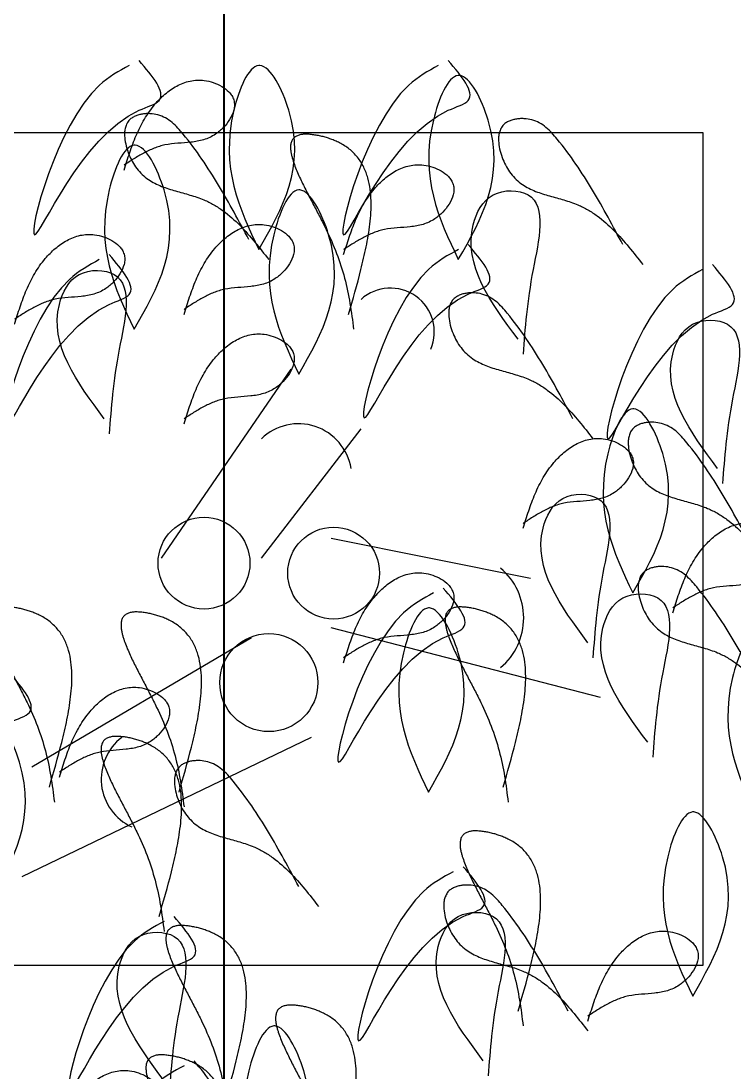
# Model space of a CAD drawing. Header units: millimetres. Extents: x 139864 to 546726, y 40253 to 3921401762.
# Drawn here: x 268315 to 269514, y 93462 to 95228 of the extents above; entities that cross this region are included whole.
import ezdxf

# ---------------------------------------------------------------- set-up
doc = ezdxf.new("R2010")
doc.units = ezdxf.units.MM
for name, color, linetype, lineweight in [('AS-30_COTE-1', 1, 'Continuous', 5), ('AS-41_SANITAIRES', 9, 'Continuous', 9), ('AS-42_VEGETATION', 9, 'Continuous', 9)]:
    doc.layers.add(name, color=color, linetype=linetype, lineweight=lineweight)
doc.styles.add('Trebuchet MS_2', font='trebuc.ttf', dxfattribs={"height": 165})
doc.dimstyles.new('Cotes_linéaires', dxfattribs={"dimscale": 304.8, "dimtxt": 170.1069, "dimasz": 0.615157, "dimexe": 0.492126, "dimexo": 0.0625, "dimgap": 0.049213, "dimtad": 1, "dimdec": 0, "dimlfac": 0.1, "dimzin": 0, "dimdsep": 46, "dimtxsty": 'Trebuchet MS_2', "dimblk1": 'OBLIQUE', "dimblk2": 'OBLIQUE', "dimsah": 1, "dimcen": 0.09, "dimdle": 0.246063, "dimazin": 0, "dimtfac": 1, "dimtdec": 4, "dimtix": 1, "dimtmove": 0, "dimatfit": 3, "dimfxl": 0, "dimtvp": 1, "dimtolj": 1, "dimtzin": 0, "dimarcsym": 0})

# ---------------------------------------------------------------- blocks, each defined once
blk = doc.blocks.new('Bamboo_powder_1_ - Bamboo_powder_1_-579570-12_ Niveau 12 -  BAT BUREAUX')
at = {"layer": 'AS-42_VEGETATION', "color": 8}
for p, q in [((-194.8, 197), (23.2, 515.1)), ((-27.1, 197), (140.6, 414.6)), ((90.3, 230.5), (425.7, 163.6)), ((543.1, -37.3), (90.3, 79.9)), ((-43.9, 63.1), (-412.8, -154.5)), ((56.7, -104.3), (-429.6, -338.6))]:
    blk.add_line(p, q, dxfattribs=at)
for centre, radius in [((-123.5, 188.7), 77.2), ((94.5, 171.9), 77.2), ((-14.5, -12.2), 82.5)]:
    blk.add_circle(centre, radius, dxfattribs=at)
for centre, radius, start, end in [((189.9, 577.3), 73.9, 337.1115, 131.9159), ((35.3, 333.5), 89.6, 9.075, 134.1203), ((304.4, 96.6), 109.7, 310.2856, 49.7144), ((-207.8, -174.5), 88.6, 127.5912, 245.1131)]:
    blk.add_arc(centre, radius, start, end, dxfattribs=at)
for points, knots in [([(-249.3, 1025.6), (-266.5, 1016.2), (-361.5, 964.6), (-465.5, 566.6), (-322.7, 929.1), (-176.3, 967.5), (-210.1, 1007.4), (-232.6, 1033.9)], [0, 0, 0, 0, 68.487845, 378.701334, 688.629593, 731.112627, 815.982069, 815.982069, 815.982069, 815.982069]), ([(-29.5, 1025.6), (-30.1, 1025.6), (-48.5, 1025.7), (-108.4, 878), (-63.9, 784.5), (-31.3, 715.9)], [370.894655, 370.894655, 370.894655, 370.894655, 374.291113, 471.989835, 741.78931, 741.78931, 741.78931, 741.78931]), ([(-31.3, 715.9), (8.3, 785), (62.5, 879.2), (-11.3, 1024.2), (-29.5, 1025.6)], [0, 0, 0, 0, 271.634227, 370.894655, 370.894655, 370.894655, 370.894655]), ([(270.5, 1025.6), (253.4, 1016.2), (158.4, 964.6), (54.4, 566.6), (197.2, 929.1), (343.5, 967.5), (309.8, 1007.4), (287.3, 1033.9)], [0, 0, 0, 0, 68.487845, 378.701334, 688.629593, 731.112627, 815.982069, 815.982069, 815.982069, 815.982069]), ([(305.9, 1008.8), (305.3, 1008.9), (286.9, 1008.9), (227, 861.2), (271.5, 767.8), (304.1, 699.2)], [370.894655, 370.894655, 370.894655, 370.894655, 374.291112, 471.989834, 741.78931, 741.78931, 741.78931, 741.78931]), ([(304.1, 699.2), (343.7, 768.2), (397.9, 862.5), (324.1, 1007.5), (305.9, 1008.8)], [0, 0, 0, 0, 271.634227, 370.894655, 370.894655, 370.894655, 370.894655]), ([(-257.7, 849.8), (-254.7, 859.6), (-248.6, 879.2), (-238, 908), (-224.4, 935.6), (-208, 959.1), (-189.6, 977.9), (-169.9, 991.9), (-151, 999.2), (-135, 1001.2), (-121.8, 1000.7), (-107.8, 997.4), (-93.5, 991), (-83, 983.3), (-76.5, 975), (-73.6, 969), (-72.5, 963.6), (-72.1, 957.8), (-73.6, 947.6), (-79.8, 934.4), (-88.8, 923), (-97.3, 915.1), (-104.8, 909.4), (-113.8, 904.4), (-127.5, 899.2), (-145.6, 896.2), (-167.5, 894.9), (-185.2, 893.2), (-198.5, 889.7), (-210.6, 885.5), (-225.1, 878.5), (-241.6, 868.7), (-252.3, 861.7), (-257.7, 858.2)], [0, 0, 0, 0, 0.114208, 0.228417, 0.342625, 0.456833, 0.546121, 0.635408, 0.724695, 0.769339, 0.813983, 0.87156, 0.929136, 0.986713, 1.015502, 1.04429, 1.06037, 1.076449, 1.108609, 1.172927, 1.237245, 1.269405, 1.301564, 1.342298, 1.383031, 1.464499, 1.545966, 1.627434, 1.663149, 1.698864, 1.770294, 1.841724, 1.913154, 1.913154, 1.913154, 1.913154]), ([(-48.1, 732.7), (-64.5, 763.4), (-97.5, 825), (-138.9, 887), (-167.3, 920.6), (-177, 930.1), (-188.2, 937.9), (-200.8, 942.9), (-211.7, 944.6), (-220.4, 944.7), (-226.8, 944.1), (-233.2, 942.8), (-239.4, 940.6), (-245.2, 937.4), (-250.3, 932.9), (-254.1, 926.8), (-256.4, 919.5), (-257.2, 912.1), (-256.9, 902.2), (-254.7, 890), (-250.2, 876.2), (-244.1, 863.6), (-236.7, 852.2), (-227.6, 842), (-214, 831.1), (-195, 821.7), (-171.2, 814.4), (-147.2, 808), (-125.4, 801), (-106.8, 791.7), (-85.8, 777.9), (-62.4, 757), (-37.7, 728.7), (-22.3, 709), (-14.5, 699.2)], [0, 0, 0, 0, 0.389406, 0.778812, 0.829321, 0.879831, 0.93034, 0.98085, 1.028865, 1.052873, 1.076881, 1.100889, 1.124897, 1.148904, 1.172912, 1.200489, 1.228066, 1.255643, 1.28322, 1.338374, 1.393528, 1.444017, 1.494505, 1.544994, 1.595482, 1.68786, 1.780238, 1.872615, 1.964993, 2.034763, 2.104532, 2.244072, 2.383611, 2.52315, 2.52315, 2.52315, 2.52315]), ([(580.8, 724.3), (564.3, 755.1), (531.4, 816.7), (490, 878.6), (461.6, 912.2), (451.8, 921.8), (440.6, 929.6), (428.1, 934.6), (417.1, 936.2), (408.5, 936.3), (402, 935.7), (395.7, 934.4), (389.5, 932.2), (383.7, 929.1), (378.6, 924.5), (374.8, 918.4), (372.5, 911.2), (371.7, 903.8), (372, 893.8), (374.1, 881.6), (378.7, 867.9), (384.7, 855.2), (392.2, 843.8), (401.3, 833.7), (414.8, 822.7), (433.9, 813.3), (457.7, 806), (481.7, 799.7), (503.4, 792.6), (522.1, 783.3), (543.1, 769.5), (566.4, 748.6), (591.2, 720.4), (606.6, 700.7), (614.3, 690.8)], [0, 0, 0, 0, 0.389406, 0.778812, 0.829321, 0.879831, 0.93034, 0.98085, 1.028865, 1.052873, 1.076881, 1.100889, 1.124897, 1.148904, 1.172912, 1.200489, 1.228066, 1.255643, 1.28322, 1.338374, 1.393528, 1.444017, 1.494505, 1.544994, 1.595482, 1.68786, 1.780238, 1.872615, 1.964993, 2.034763, 2.104532, 2.244072, 2.383611, 2.52315, 2.52315, 2.52315, 2.52315]), ([(119.6, 607.1), (126.8, 632.1), (137.6, 669.7), (149.5, 720.4), (156, 758.9), (158.2, 791.5), (156.3, 817.5), (152.5, 836.7), (145.6, 855.1), (135.1, 871.7), (121.1, 885.6), (107.8, 894), (97.1, 899), (89.8, 901.9), (82.3, 904.4), (74.7, 906.5), (67, 908.1), (60.5, 909.1), (55.3, 909.7), (51.3, 910), (47.4, 910.1), (42.8, 910), (37.7, 909.2), (33, 907.5), (29.5, 905.4), (27.3, 903.6), (25.4, 901.4), (24, 898.8), (23, 896.1), (22.4, 893.1), (22, 890.2), (21.9, 886.2), (22.3, 881.4), (23.4, 875.7), (24.9, 870.1), (27.1, 862.7), (30.4, 853.6), (34.9, 842.9), (41.4, 828.8), (50.1, 811.5), (60.8, 790.9), (71.6, 770.3), (85.2, 743.6), (100.2, 709.8), (113.6, 668.2), (122.5, 625.4), (126.2, 596.5), (128, 582)], [0, 0, 0, 0, 0.290418, 0.435628, 0.580837, 0.726046, 0.798651, 0.871255, 0.94386, 1.016464, 1.089069, 1.161674, 1.190957, 1.22024, 1.249524, 1.278807, 1.308091, 1.337374, 1.352016, 1.366658, 1.3813, 1.395941, 1.417523, 1.439104, 1.449895, 1.460686, 1.471477, 1.482267, 1.493058, 1.503849, 1.51464, 1.52543, 1.547012, 1.568593, 1.590175, 1.611756, 1.654919, 1.698082, 1.741245, 1.827571, 1.913898, 2.000224, 2.08655, 2.248995, 2.411441, 2.573886, 2.736332, 2.736332, 2.736332, 2.736332]), ([(-239.1, 891.7), (-239.7, 891.7), (-258.1, 891.8), (-318, 744.1), (-273.6, 650.6), (-240.9, 582)], [370.894655, 370.894655, 370.894655, 370.894655, 374.291112, 471.989834, 741.78931, 741.78931, 741.78931, 741.78931]), ([(-240.9, 582), (-201.3, 651.1), (-147.2, 745.3), (-221, 890.3), (-239.1, 891.7)], [0, 0, 0, 0, 271.634227, 370.894655, 370.894655, 370.894655, 370.894655]), ([(111.2, 707.6), (114.3, 717.3), (120.4, 736.9), (131, 765.7), (144.5, 793.4), (160.9, 816.8), (179.4, 835.6), (199.1, 849.6), (217.9, 856.9), (233.9, 859), (247.2, 858.4), (261.2, 855.1), (275.4, 848.7), (285.9, 841), (292.4, 832.8), (295.3, 826.7), (296.5, 821.4), (296.8, 815.5), (295.4, 805.3), (289.1, 792.1), (280.1, 780.7), (271.7, 772.8), (264.1, 767.1), (255.2, 762.1), (241.4, 756.9), (223.3, 753.9), (201.5, 752.7), (183.7, 750.9), (170.4, 747.5), (158.3, 743.2), (143.8, 736.2), (127.3, 726.4), (116.6, 719.4), (111.2, 715.9)], [0, 0, 0, 0, 0.114208, 0.228417, 0.342625, 0.456833, 0.546121, 0.635408, 0.724695, 0.769339, 0.813983, 0.87156, 0.929136, 0.986713, 1.015502, 1.04429, 1.06037, 1.076449, 1.108609, 1.172927, 1.237245, 1.269405, 1.301564, 1.342298, 1.383031, 1.464499, 1.545966, 1.627434, 1.663149, 1.698864, 1.770294, 1.841724, 1.913154, 1.913154, 1.913154, 1.913154]), ([(37.6, 816.3), (37, 816.4), (18.6, 816.5), (-41.3, 668.8), (3.1, 575.3), (35.8, 506.7)], [370.894655, 370.894655, 370.894655, 370.894655, 374.291113, 471.989835, 741.78931, 741.78931, 741.78931, 741.78931]), ([(35.8, 506.7), (75.4, 575.7), (129.5, 670), (55.7, 815), (37.6, 816.3)], [0, 0, 0, 0, 271.634227, 370.894655, 370.894655, 370.894655, 370.894655]), ([(404.7, 565.3), (358.6, 627.4), (299, 707.6), (354.3, 818.1), (461.1, 815.7), (422.1, 665.3), (416.2, 583.6), (413.1, 540.2)], [0, 0, 0, 0, 234.323456, 302.761392, 369.283025, 511.876369, 674.239163, 674.239163, 674.239163, 674.239163]), ([(-157.1, 607.1), (-154, 616.9), (-148, 636.4), (-137.3, 665.3), (-123.8, 692.9), (-107.4, 716.4), (-89, 735.2), (-69.2, 749.2), (-50.4, 756.5), (-34.4, 758.5), (-21.2, 758), (-7.1, 754.7), (7.1, 748.3), (17.6, 740.6), (24.1, 732.3), (27, 726.3), (28.2, 720.9), (28.5, 715.1), (27, 704.9), (20.8, 691.7), (11.8, 680.3), (3.3, 672.4), (-4.2, 666.7), (-13.1, 661.7), (-26.9, 656.5), (-45, 653.5), (-66.8, 652.2), (-84.6, 650.4), (-97.9, 647), (-110, 642.8), (-124.5, 635.8), (-141, 626), (-151.7, 619), (-157.1, 615.5)], [0, 0, 0, 0, 0.114208, 0.228417, 0.342625, 0.456833, 0.546121, 0.635408, 0.724695, 0.769339, 0.813983, 0.87156, 0.929136, 0.986713, 1.015502, 1.04429, 1.06037, 1.076449, 1.108609, 1.172927, 1.237245, 1.269405, 1.301564, 1.342298, 1.383031, 1.464499, 1.545966, 1.627434, 1.663149, 1.698864, 1.770294, 1.841724, 1.913154, 1.913154, 1.913154, 1.913154]), ([(-442.2, 590.4), (-439.1, 600.2), (-433, 619.7), (-422.4, 648.6), (-408.9, 676.2), (-392.5, 699.6), (-374, 718.4), (-354.3, 732.4), (-335.5, 739.8), (-319.5, 741.8), (-306.3, 741.2), (-292.2, 737.9), (-278, 731.6), (-267.5, 723.8), (-261, 715.6), (-258.1, 709.5), (-256.9, 704.2), (-256.6, 698.4), (-258.1, 688.1), (-264.3, 674.9), (-273.3, 663.6), (-281.8, 655.6), (-289.3, 649.9), (-298.2, 644.9), (-312, 639.8), (-330.1, 636.8), (-351.9, 635.5), (-369.7, 633.7), (-383, 630.3), (-395.1, 626), (-409.6, 619.1), (-426.1, 609.3), (-436.8, 602.3), (-442.2, 598.8)], [0, 0, 0, 0, 0.114208, 0.228417, 0.342625, 0.456833, 0.546121, 0.635408, 0.724695, 0.769339, 0.813983, 0.87156, 0.929136, 0.986713, 1.015502, 1.04429, 1.06037, 1.076449, 1.108609, 1.172927, 1.237245, 1.269405, 1.301564, 1.342298, 1.383031, 1.464499, 1.545966, 1.627434, 1.663149, 1.698864, 1.770294, 1.841724, 1.913154, 1.913154, 1.913154, 1.913154]), ([(304.2, 716), (287.1, 706.7), (192.7, 655.4), (89.3, 259.8), (231.3, 620.1), (376.7, 658.3), (343.2, 697.9), (320.9, 724.3)], [0, 0, 0, 0, 68.487845, 378.701333, 688.629593, 731.112626, 815.982069, 815.982069, 815.982069, 815.982069]), ([(-299.6, 699.2), (-316.8, 689.8), (-411.8, 638.2), (-515.8, 240.2), (-373, 602.7), (-226.6, 641.1), (-260.4, 681), (-282.9, 707.6)], [0, 0, 0, 0, 68.487845, 378.701333, 688.629593, 731.112627, 815.982069, 815.982069, 815.982069, 815.982069]), ([(714.9, 682.4), (697.8, 673.1), (602.8, 621.5), (498.8, 223.5), (641.6, 586), (787.9, 624.4), (754.2, 664.3), (731.7, 690.8)], [0, 0, 0, 0, 68.487845, 378.701333, 688.629593, 731.112627, 815.982069, 815.982069, 815.982069, 815.982069]), ([(-291.2, 431.4), (-337.4, 493.5), (-396.9, 573.7), (-341.6, 684.2), (-234.9, 681.8), (-273.9, 531.4), (-279.8, 449.7), (-282.9, 406.3)], [0, 0, 0, 0, 234.323456, 302.761392, 369.283026, 511.876369, 674.239163, 674.239163, 674.239163, 674.239163]), ([(496.9, 431.4), (480.5, 462.2), (447.5, 523.7), (406.1, 585.7), (377.8, 619.3), (368, 628.8), (356.8, 636.6), (344.2, 641.6), (333.3, 643.3), (324.6, 643.4), (318.2, 642.8), (311.8, 641.5), (305.6, 639.3), (299.8, 636.1), (294.7, 631.6), (291, 625.5), (288.7, 618.2), (287.8, 610.8), (288.1, 600.9), (290.3, 588.7), (294.8, 575), (300.9, 562.3), (308.4, 550.9), (317.5, 540.8), (331, 529.8), (350.1, 520.4), (373.8, 513.1), (397.8, 506.7), (419.6, 499.7), (438.3, 490.4), (459.2, 476.6), (482.6, 455.7), (507.3, 427.4), (522.8, 407.7), (530.5, 397.9)], [0, 0, 0, 0, 0.389406, 0.778812, 0.829321, 0.879831, 0.93034, 0.98085, 1.028865, 1.052873, 1.076881, 1.100889, 1.124897, 1.148904, 1.172912, 1.200489, 1.228066, 1.255643, 1.28322, 1.338374, 1.393528, 1.444017, 1.494505, 1.544994, 1.595482, 1.68786, 1.780238, 1.872615, 1.964993, 2.034763, 2.104532, 2.244072, 2.383611, 2.52315, 2.52315, 2.52315, 2.52315]), ([(740.1, 347.7), (694, 409.8), (634.4, 490), (689.7, 600.5), (796.5, 598.1), (757.5, 447.7), (751.6, 366), (748.5, 322.6)], [0, 0, 0, 0, 234.323456, 302.761392, 369.283025, 511.876369, 674.239163, 674.239163, 674.239163, 674.239163]), ([(-157.1, 423), (-154, 432.8), (-148, 452.3), (-137.3, 481.2), (-123.8, 508.8), (-107.4, 532.2), (-89, 551.1), (-69.2, 565), (-50.4, 572.4), (-34.4, 574.4), (-21.2, 573.9), (-7.1, 570.5), (7.1, 564.2), (17.6, 556.5), (24.1, 548.2), (27, 542.2), (28.2, 536.8), (28.5, 531), (27, 520.7), (20.8, 507.5), (11.8, 496.2), (3.3, 488.2), (-4.2, 482.5), (-13.1, 477.6), (-26.9, 472.4), (-45, 469.4), (-66.8, 468.1), (-84.6, 466.3), (-97.9, 462.9), (-110, 458.6), (-124.5, 451.7), (-141, 441.9), (-151.7, 434.9), (-157.1, 431.4)], [0, 0, 0, 0, 0.114208, 0.228417, 0.342625, 0.456833, 0.546121, 0.635408, 0.724695, 0.769339, 0.813983, 0.87156, 0.929136, 0.986713, 1.015502, 1.04429, 1.06037, 1.076449, 1.108609, 1.172927, 1.237245, 1.269405, 1.301564, 1.342298, 1.383031, 1.464499, 1.545966, 1.627434, 1.663149, 1.698864, 1.770294, 1.841724, 1.913154, 1.913154, 1.913154, 1.913154]), ([(599.4, 448.1), (598.8, 448.2), (580.4, 448.2), (520.5, 300.5), (564.9, 207.1), (597.6, 138.5)], [370.894655, 370.894655, 370.894655, 370.894655, 374.291113, 471.989834, 741.78931, 741.78931, 741.78931, 741.78931]), ([(597.6, 138.5), (637.2, 207.5), (691.3, 301.8), (617.5, 446.8), (599.4, 448.1)], [0, 0, 0, 0, 271.634227, 370.894655, 370.894655, 370.894655, 370.894655]), ([(798.8, 213.8), (782.3, 244.6), (749.4, 306.1), (708, 368.1), (679.6, 401.7), (669.9, 411.2), (658.6, 419.1), (646.1, 424), (635.1, 425.7), (626.5, 425.8), (620, 425.2), (613.7, 423.9), (607.5, 421.7), (601.7, 418.6), (596.6, 414), (592.8, 407.9), (590.5, 400.6), (589.7, 393.2), (590, 383.3), (592.1, 371.1), (596.7, 357.4), (602.7, 344.7), (610.2, 333.3), (619.3, 323.2), (632.9, 312.2), (651.9, 302.8), (675.7, 295.5), (699.7, 289.1), (721.5, 282.1), (740.1, 272.8), (761.1, 259), (784.4, 238.1), (809.2, 209.8), (824.6, 190.1), (832.3, 180.3)], [0, 0, 0, 0, 0.389406, 0.778812, 0.829321, 0.879831, 0.93034, 0.98085, 1.028865, 1.052873, 1.076881, 1.100889, 1.124897, 1.148904, 1.172912, 1.200489, 1.228066, 1.255643, 1.28322, 1.338374, 1.393528, 1.444017, 1.494505, 1.544994, 1.595482, 1.68786, 1.780238, 1.872615, 1.964993, 2.034763, 2.104532, 2.244072, 2.383611, 2.52315, 2.52315, 2.52315, 2.52315]), ([(413.1, 247.3), (416.1, 257), (422.2, 276.6), (432.8, 305.4), (446.4, 333.1), (462.8, 356.5), (481.2, 375.3), (500.9, 389.3), (519.8, 396.6), (535.8, 398.7), (549, 398.1), (563, 394.8), (577.3, 388.4), (587.8, 380.7), (594.3, 372.5), (597.2, 366.4), (598.3, 361.1), (598.7, 355.2), (597.2, 345), (591, 331.8), (582, 320.4), (573.5, 312.5), (566, 306.8), (557, 301.8), (543.3, 296.6), (525.2, 293.6), (503.3, 292.4), (485.6, 290.6), (472.3, 287.2), (460.2, 282.9), (445.7, 275.9), (429.2, 266.1), (418.5, 259.1), (413.1, 255.6)], [0, 0, 0, 0, 0.114208, 0.228417, 0.342625, 0.456833, 0.546121, 0.635408, 0.724695, 0.769339, 0.813983, 0.87156, 0.929136, 0.986713, 1.015502, 1.04429, 1.06037, 1.076449, 1.108609, 1.172927, 1.237245, 1.269405, 1.301564, 1.342298, 1.383031, 1.464499, 1.545966, 1.627434, 1.663149, 1.698864, 1.770294, 1.841724, 1.913154, 1.913154, 1.913154, 1.913154]), ([(522.1, 54.8), (476, 116.9), (416.4, 197.1), (471.7, 307.6), (578.5, 305.2), (539.4, 154.8), (533.6, 73.1), (530.5, 29.7)], [0, 0, 0, 0, 234.323456, 302.761391, 369.283025, 511.876369, 674.239163, 674.239163, 674.239163, 674.239163]), ([(664.6, 105), (667.7, 114.8), (673.8, 134.3), (684.4, 163.2), (697.9, 190.8), (714.3, 214.2), (732.8, 233), (752.5, 247), (771.4, 254.4), (787.3, 256.4), (800.6, 255.8), (814.6, 252.5), (828.8, 246.2), (839.3, 238.4), (845.9, 230.2), (848.7, 224.1), (849.9, 218.8), (850.2, 213), (848.8, 202.7), (842.5, 189.5), (833.5, 178.1), (825.1, 170.2), (817.5, 164.5), (808.6, 159.5), (794.8, 154.4), (776.7, 151.3), (754.9, 150.1), (737.1, 148.3), (723.8, 144.9), (711.7, 140.6), (697.2, 133.7), (680.7, 123.8), (670, 116.8), (664.6, 113.3)], [0, 0, 0, 0, 0.114208, 0.228417, 0.342625, 0.456833, 0.546121, 0.635408, 0.724695, 0.769339, 0.813983, 0.87156, 0.929136, 0.986713, 1.015502, 1.04429, 1.06037, 1.076449, 1.108609, 1.172927, 1.237245, 1.269405, 1.301564, 1.342298, 1.383031, 1.464499, 1.545966, 1.627434, 1.663149, 1.698864, 1.770294, 1.841724, 1.913154, 1.913154, 1.913154, 1.913154]), ([(815.6, -28.9), (799.1, 1.9), (766.2, 63.4), (724.8, 125.4), (696.4, 159), (686.6, 168.5), (675.4, 176.3), (662.9, 181.3), (651.9, 183), (643.3, 183.1), (636.8, 182.5), (630.5, 181.2), (624.2, 179), (618.4, 175.8), (613.3, 171.3), (609.6, 165.2), (607.3, 157.9), (606.5, 150.5), (606.7, 140.6), (608.9, 128.4), (613.5, 114.7), (619.5, 102), (627, 90.6), (636.1, 80.5), (649.6, 69.5), (668.7, 60.1), (692.5, 52.8), (716.5, 46.4), (738.2, 39.4), (756.9, 30.1), (777.8, 16.3), (801.2, -4.6), (826, -32.9), (841.4, -52.6), (849.1, -62.4)], [0, 0, 0, 0, 0.389406, 0.778812, 0.829321, 0.879831, 0.93034, 0.98085, 1.028865, 1.052873, 1.076881, 1.100889, 1.124897, 1.148904, 1.172912, 1.200489, 1.228066, 1.255643, 1.28322, 1.338374, 1.393528, 1.444017, 1.494505, 1.544994, 1.595482, 1.68786, 1.780238, 1.872615, 1.964993, 2.034763, 2.104532, 2.244072, 2.383611, 2.52315, 2.52315, 2.52315, 2.52315]), ([(111.2, 21.3), (114.3, 31.1), (120.4, 50.6), (131, 79.5), (144.5, 107.1), (160.9, 130.5), (179.4, 149.3), (199.1, 163.3), (217.9, 170.7), (233.9, 172.7), (247.2, 172.1), (261.2, 168.8), (275.4, 162.5), (285.9, 154.7), (292.4, 146.5), (295.3, 140.4), (296.5, 135.1), (296.8, 129.3), (295.4, 119), (289.1, 105.8), (280.1, 94.5), (271.7, 86.5), (264.1, 80.8), (255.2, 75.8), (241.4, 70.7), (223.3, 67.7), (201.5, 66.4), (183.7, 64.6), (170.4, 61.2), (158.3, 56.9), (143.8, 50), (127.3, 40.2), (116.6, 33.2), (111.2, 29.7)], [0, 0, 0, 0, 0.114208, 0.228417, 0.342625, 0.456833, 0.546121, 0.635408, 0.724695, 0.769339, 0.813983, 0.87156, 0.929136, 0.986713, 1.015502, 1.04429, 1.06037, 1.076449, 1.108609, 1.172927, 1.237245, 1.269405, 1.301564, 1.342298, 1.383031, 1.464499, 1.545966, 1.627434, 1.663149, 1.698864, 1.770294, 1.841724, 1.913154, 1.913154, 1.913154, 1.913154]), ([(262.2, 138.5), (245, 129.1), (150, 77.5), (46, -320.5), (188.8, 42), (335.1, 80.4), (301.4, 120.3), (278.9, 146.8)], [0, 0, 0, 0, 68.487845, 378.701333, 688.629593, 731.112627, 815.982069, 815.982069, 815.982069, 815.982069]), ([(622.7, -112.6), (576.6, -50.5), (517, 29.7), (572.4, 140.2), (679.1, 137.8), (640.1, -12.6), (634.2, -94.3), (631.1, -137.7)], [0, 0, 0, 0, 234.323456, 302.761392, 369.283025, 511.876368, 674.239162, 674.239162, 674.239162, 674.239162]), ([(-383.5, -187.9), (-376.3, -162.9), (-365.5, -125.4), (-353.6, -74.7), (-347.1, -36.1), (-344.9, -3.6), (-346.8, 22.4), (-350.6, 41.7), (-357.5, 60.1), (-368, 76.7), (-382, 90.5), (-395.3, 98.9), (-406, 103.9), (-413.3, 106.9), (-420.8, 109.4), (-428.4, 111.4), (-436.1, 113.1), (-442.6, 114.1), (-447.8, 114.6), (-451.8, 114.9), (-455.7, 115), (-460.3, 114.9), (-465.4, 114.1), (-470.1, 112.4), (-473.6, 110.4), (-475.8, 108.5), (-477.7, 106.3), (-479.1, 103.8), (-480.1, 101), (-480.7, 98.1), (-481.1, 95.1), (-481.2, 91.2), (-480.8, 86.3), (-479.7, 80.6), (-478.2, 75), (-476, 67.6), (-472.7, 58.5), (-468.2, 47.8), (-461.7, 33.7), (-453, 16.4), (-442.3, -4.2), (-431.5, -24.7), (-417.9, -51.5), (-402.9, -85.2), (-389.5, -126.9), (-380.6, -169.7), (-376.9, -198.6), (-375.1, -213)], [0, 0, 0, 0, 0.290418, 0.435628, 0.580837, 0.726046, 0.798651, 0.871255, 0.94386, 1.016464, 1.089069, 1.161674, 1.190957, 1.22024, 1.249524, 1.278807, 1.308091, 1.337374, 1.352016, 1.366658, 1.3813, 1.395941, 1.417523, 1.439104, 1.449895, 1.460686, 1.471477, 1.482267, 1.493058, 1.503849, 1.51464, 1.52543, 1.547012, 1.568593, 1.590175, 1.611756, 1.654919, 1.698082, 1.741245, 1.827571, 1.913898, 2.000224, 2.08655, 2.248995, 2.411441, 2.573886, 2.736332, 2.736332, 2.736332, 2.736332]), ([(-165.5, -196.3), (-158.3, -171.3), (-147.5, -133.8), (-135.6, -83), (-129.1, -44.5), (-126.9, -11.9), (-128.8, 14.1), (-132.6, 33.3), (-139.4, 51.7), (-150, 68.3), (-164, 82.1), (-177.3, 90.5), (-187.9, 95.6), (-195.3, 98.5), (-202.8, 101), (-210.4, 103), (-218.1, 104.7), (-224.6, 105.7), (-229.8, 106.2), (-233.7, 106.5), (-237.7, 106.7), (-242.3, 106.5), (-247.4, 105.7), (-252.1, 104), (-255.5, 102), (-257.8, 100.1), (-259.7, 97.9), (-261.1, 95.4), (-262.1, 92.6), (-262.7, 89.7), (-263, 86.7), (-263.1, 82.8), (-262.7, 78), (-261.7, 72.3), (-260.2, 66.6), (-258, 59.2), (-254.7, 50.1), (-250.2, 39.4), (-243.7, 25.4), (-235, 8.1), (-224.3, -12.5), (-213.5, -33.1), (-199.9, -59.9), (-184.9, -93.6), (-171.4, -135.2), (-162.6, -178.1), (-158.9, -207), (-157.1, -221.4)], [0, 0, 0, 0, 0.290418, 0.435628, 0.580837, 0.726046, 0.798651, 0.871255, 0.94386, 1.016464, 1.089069, 1.161674, 1.190957, 1.22024, 1.249524, 1.278807, 1.308091, 1.337374, 1.352016, 1.366658, 1.3813, 1.395941, 1.417523, 1.439104, 1.449895, 1.460686, 1.471477, 1.482267, 1.493058, 1.503849, 1.51464, 1.52543, 1.547012, 1.568593, 1.590175, 1.611756, 1.654919, 1.698082, 1.741245, 1.827571, 1.913898, 2.000224, 2.08655, 2.248995, 2.411441, 2.573886, 2.736332, 2.736332, 2.736332, 2.736332]), ([(255.6, 113.3), (255, 113.4), (236.6, 113.4), (176.7, -34.2), (221.2, -127.7), (253.8, -196.3)], [370.894655, 370.894655, 370.894655, 370.894655, 374.291113, 471.989834, 741.78931, 741.78931, 741.78931, 741.78931]), ([(253.8, -196.3), (293.4, -127.3), (347.5, -33), (273.7, 112), (255.6, 113.3)], [0, 0, 0, 0, 271.634227, 370.894655, 370.894655, 370.894655, 370.894655]), ([(379.5, -187.9), (386.7, -162.9), (397.6, -125.4), (409.4, -74.7), (416, -36.1), (418.1, -3.6), (416.3, 22.4), (412.5, 41.7), (405.6, 60.1), (395.1, 76.7), (381, 90.5), (367.7, 98.9), (357.1, 103.9), (349.7, 106.9), (342.3, 109.4), (334.7, 111.4), (327, 113.1), (320.5, 114.1), (315.2, 114.6), (311.3, 114.9), (307.3, 115), (302.7, 114.9), (297.6, 114.1), (292.9, 112.4), (289.5, 110.4), (287.2, 108.5), (285.3, 106.3), (283.9, 103.8), (282.9, 101), (282.3, 98.1), (282, 95.1), (281.9, 91.2), (282.3, 86.3), (283.4, 80.6), (284.8, 75), (287, 67.6), (290.4, 58.5), (294.9, 47.8), (301.3, 33.7), (310, 16.4), (320.7, -4.2), (331.5, -24.7), (345.1, -51.5), (360.1, -85.2), (373.6, -126.9), (382.5, -169.7), (386.1, -198.6), (387.9, -213)], [0, 0, 0, 0, 0.290418, 0.435628, 0.580837, 0.726046, 0.798651, 0.871255, 0.94386, 1.016464, 1.089069, 1.161674, 1.190957, 1.22024, 1.249524, 1.278807, 1.308091, 1.337374, 1.352016, 1.366658, 1.3813, 1.395941, 1.417523, 1.439104, 1.449895, 1.460686, 1.471477, 1.482267, 1.493058, 1.503849, 1.51464, 1.52543, 1.547012, 1.568593, 1.590175, 1.611756, 1.654919, 1.698082, 1.741245, 1.827571, 1.913898, 2.000224, 2.08655, 2.248995, 2.411441, 2.573886, 2.736332, 2.736332, 2.736332, 2.736332]), ([(809, 71.5), (808.4, 71.5), (790, 71.6), (730.1, -76.1), (774.6, -169.5), (807.2, -238.2)], [370.894655, 370.894655, 370.894655, 370.894655, 374.291112, 471.989834, 741.78931, 741.78931, 741.78931, 741.78931]), ([(-467.3, -3.8), (-484.5, -13.2), (-579.5, -64.8), (-683.5, -462.8), (-540.7, -100.3), (-394.3, -61.9), (-428.1, -22), (-450.6, 4.5)], [0, 0, 0, 0, 68.487845, 378.701333, 688.629593, 731.112626, 815.982069, 815.982069, 815.982069, 815.982069]), ([(-366.7, -171.2), (-363.7, -161.4), (-357.6, -141.9), (-347, -113), (-333.4, -85.4), (-317, -62), (-298.6, -43.1), (-278.9, -29.2), (-260, -21.8), (-244, -19.8), (-230.8, -20.3), (-216.8, -23.7), (-202.5, -30), (-192, -37.7), (-185.5, -46), (-182.6, -52), (-181.5, -57.4), (-181.1, -63.2), (-182.6, -73.5), (-188.8, -86.7), (-197.8, -98), (-206.3, -106), (-213.8, -111.7), (-222.8, -116.6), (-236.5, -121.8), (-254.6, -124.8), (-276.5, -126.1), (-294.2, -127.9), (-307.5, -131.3), (-319.6, -135.6), (-334.1, -142.5), (-350.6, -152.3), (-361.4, -159.3), (-366.7, -162.8)], [0, 0, 0, 0, 0.114208, 0.228417, 0.342625, 0.456833, 0.546121, 0.635408, 0.724695, 0.769339, 0.813983, 0.87156, 0.929136, 0.986713, 1.015502, 1.04429, 1.06037, 1.076449, 1.108609, 1.172927, 1.237245, 1.269405, 1.301564, 1.342298, 1.383031, 1.464499, 1.545966, 1.627434, 1.663149, 1.698864, 1.770294, 1.841724, 1.913154, 1.913154, 1.913154, 1.913154]), ([(-484.1, -380.4), (-444.5, -311.4), (-390.3, -217.1), (-464.1, -72.1), (-482.3, -70.8)], [0, 0, 0, 0, 271.634227, 370.894655, 370.894655, 370.894655, 370.894655]), ([(-199, -405.5), (-191.8, -380.5), (-181, -343), (-169.2, -292.3), (-162.6, -253.7), (-160.5, -221.2), (-162.3, -195.1), (-166.1, -175.9), (-173, -157.5), (-183.5, -140.9), (-197.5, -127.1), (-210.8, -118.7), (-221.5, -113.7), (-228.8, -110.7), (-236.3, -108.2), (-243.9, -106.2), (-251.6, -104.5), (-258.1, -103.5), (-263.3, -103), (-267.3, -102.7), (-271.2, -102.6), (-275.8, -102.7), (-281, -103.5), (-285.7, -105.2), (-289.1, -107.2), (-291.4, -109.1), (-293.2, -111.3), (-294.6, -113.8), (-295.6, -116.6), (-296.3, -119.5), (-296.6, -122.5), (-296.7, -126.4), (-296.3, -131.3), (-295.2, -137), (-293.8, -142.6), (-291.5, -150), (-288.2, -159.1), (-283.7, -169.8), (-277.2, -183.9), (-268.6, -201.2), (-257.8, -221.8), (-247, -242.3), (-233.4, -269.1), (-218.5, -302.8), (-205, -344.5), (-196.1, -387.3), (-192.4, -416.2), (-190.6, -430.6)], [0, 0, 0, 0, 0.290418, 0.435628, 0.580837, 0.726046, 0.798651, 0.871255, 0.94386, 1.016464, 1.089069, 1.161674, 1.190957, 1.22024, 1.249524, 1.278807, 1.308091, 1.337374, 1.352016, 1.366658, 1.3813, 1.395941, 1.417523, 1.439104, 1.449895, 1.460686, 1.471477, 1.482267, 1.493058, 1.503849, 1.51464, 1.52543, 1.547012, 1.568593, 1.590175, 1.611756, 1.654919, 1.698082, 1.741245, 1.827571, 1.913898, 2.000224, 2.08655, 2.248995, 2.411441, 2.573886, 2.736332, 2.736332, 2.736332, 2.736332]), ([(35.8, -355.3), (19.3, -324.5), (-13.6, -263), (-55, -201), (-83.4, -167.4), (-93.2, -157.9), (-104.4, -150), (-116.9, -145.1), (-127.9, -143.4), (-136.5, -143.3), (-143, -143.9), (-149.3, -145.2), (-155.6, -147.4), (-161.4, -150.5), (-166.5, -155.1), (-170.2, -161.2), (-172.5, -168.4), (-173.3, -175.9), (-173.1, -185.8), (-170.9, -198), (-166.3, -211.7), (-160.3, -224.4), (-152.8, -235.8), (-143.7, -245.9), (-130.2, -256.9), (-111.1, -266.3), (-87.3, -273.6), (-63.3, -280), (-41.6, -287), (-22.9, -296.3), (-2, -310.1), (21.4, -331), (46.2, -359.3), (61.6, -379), (69.3, -388.8)], [0, 0, 0, 0, 0.389406, 0.778812, 0.829321, 0.879831, 0.93034, 0.98085, 1.028865, 1.052873, 1.076881, 1.100889, 1.124897, 1.148904, 1.172912, 1.200489, 1.228066, 1.255643, 1.28322, 1.338374, 1.393528, 1.444017, 1.494505, 1.544994, 1.595482, 1.68786, 1.780238, 1.872615, 1.964993, 2.034763, 2.104532, 2.244072, 2.383611, 2.52315, 2.52315, 2.52315, 2.52315]), ([(700, -229.8), (699.4, -229.7), (681, -229.7), (621.1, -377.4), (665.6, -470.8), (698.2, -539.4)], [370.894655, 370.894655, 370.894655, 370.894655, 374.291113, 471.989834, 741.78931, 741.78931, 741.78931, 741.78931]), ([(698.2, -539.4), (737.8, -470.4), (791.9, -376.1), (718.2, -231.1), (700, -229.8)], [0, 0, 0, 0, 271.634227, 370.894655, 370.894655, 370.894655, 370.894655]), ([(404.7, -564.6), (411.9, -539.5), (422.7, -502), (434.6, -451.3), (441.1, -412.7), (443.3, -380.2), (441.4, -354.2), (437.6, -334.9), (430.7, -316.6), (420.2, -299.9), (406.2, -286.1), (392.9, -277.7), (382.2, -272.7), (374.9, -269.8), (367.4, -267.3), (359.8, -265.2), (352.1, -263.5), (345.6, -262.6), (340.4, -262), (336.4, -261.7), (332.5, -261.6), (327.9, -261.7), (322.8, -262.5), (318.1, -264.2), (314.6, -266.3), (312.4, -268.1), (310.5, -270.3), (309.1, -272.8), (308.1, -275.6), (307.5, -278.5), (307.1, -281.5), (307, -285.4), (307.4, -290.3), (308.5, -296), (309.9, -301.6), (312.2, -309), (315.5, -318.1), (320, -328.8), (326.5, -342.9), (335.1, -360.2), (345.9, -380.8), (356.7, -401.3), (370.3, -428.1), (385.2, -461.8), (398.7, -503.5), (407.6, -546.3), (411.3, -575.2), (413.1, -589.7)], [0, 0, 0, 0, 0.290418, 0.435628, 0.580837, 0.726046, 0.798651, 0.871255, 0.94386, 1.016464, 1.089069, 1.161674, 1.190957, 1.22024, 1.249524, 1.278807, 1.308091, 1.337374, 1.352016, 1.366658, 1.3813, 1.395941, 1.417523, 1.439104, 1.449895, 1.460686, 1.471477, 1.482267, 1.493058, 1.503849, 1.51464, 1.52543, 1.547012, 1.568593, 1.590175, 1.611756, 1.654919, 1.698082, 1.741245, 1.827571, 1.913898, 2.000224, 2.08655, 2.248995, 2.411441, 2.573886, 2.736332, 2.736332, 2.736332, 2.736332]), ([(295.7, -330.2), (278.5, -339.6), (183.5, -391.2), (79.6, -789.2), (222.4, -426.7), (368.7, -388.3), (335, -348.4), (312.5, -321.8)], [0, 0, 0, 0, 68.487845, 378.701333, 688.629593, 731.112626, 815.982069, 815.982069, 815.982069, 815.982069]), ([(488.6, -564.6), (472.1, -533.8), (439.2, -472.2), (397.8, -410.2), (369.4, -376.6), (359.6, -367.1), (348.4, -359.3), (335.9, -354.3), (324.9, -352.6), (316.2, -352.6), (309.8, -353.1), (303.4, -354.4), (297.2, -356.6), (291.4, -359.8), (286.3, -364.3), (282.6, -370.5), (280.3, -377.7), (279.4, -385.1), (279.7, -395), (281.9, -407.2), (286.5, -421), (292.5, -433.6), (300, -445), (309.1, -455.2), (322.6, -466.1), (341.7, -475.5), (365.4, -482.8), (389.5, -489.2), (411.2, -496.2), (429.9, -505.5), (450.8, -519.3), (474.2, -540.2), (499, -568.5), (514.4, -588.2), (522.1, -598)], [0, 0, 0, 0, 0.389406, 0.778812, 0.829321, 0.879831, 0.93034, 0.98085, 1.028865, 1.052873, 1.076881, 1.100889, 1.124897, 1.148904, 1.172912, 1.200489, 1.228066, 1.255643, 1.28322, 1.338374, 1.393528, 1.444017, 1.494505, 1.544994, 1.595482, 1.68786, 1.780238, 1.872615, 1.964993, 2.034763, 2.104532, 2.244072, 2.383611, 2.52315, 2.52315, 2.52315, 2.52315]), ([(-190.6, -413.9), (-207.8, -423.2), (-302.8, -474.9), (-406.8, -872.9), (-264, -510.4), (-117.6, -472), (-151.4, -432.1), (-173.9, -405.5)], [0, 0, 0, 0, 68.487845, 378.701333, 688.629593, 731.112627, 815.982069, 815.982069, 815.982069, 815.982069]), ([(346, -648.2), (299.9, -586.1), (240.3, -505.9), (295.6, -395.4), (402.4, -397.8), (363.4, -548.2), (357.5, -629.9), (354.4, -673.3)], [0, 0, 0, 0, 234.323456, 302.761391, 369.283025, 511.876369, 674.239163, 674.239163, 674.239163, 674.239163]), ([(-90, -723.6), (-82.8, -698.5), (-72, -661), (-60.2, -610.3), (-53.6, -571.8), (-51.5, -539.2), (-53.3, -513.2), (-57.1, -494), (-64, -475.6), (-74.5, -458.9), (-88.5, -445.1), (-101.8, -436.7), (-112.5, -431.7), (-119.8, -428.8), (-127.3, -426.3), (-134.9, -424.2), (-142.6, -422.6), (-149.1, -421.6), (-154.3, -421), (-158.3, -420.7), (-162.2, -420.6), (-166.8, -420.7), (-172, -421.5), (-176.7, -423.2), (-180.1, -425.3), (-182.4, -427.1), (-184.2, -429.3), (-185.6, -431.9), (-186.6, -434.6), (-187.2, -437.5), (-187.6, -440.5), (-187.7, -444.4), (-187.3, -449.3), (-186.2, -455), (-184.8, -460.6), (-182.5, -468), (-179.2, -477.1), (-174.7, -487.8), (-168.2, -501.9), (-159.6, -519.2), (-148.8, -539.8), (-138, -560.3), (-124.4, -587.1), (-109.5, -620.9), (-96, -662.5), (-87.1, -705.3), (-83.4, -734.2), (-81.6, -748.7)], [0, 0, 0, 0, 0.290418, 0.435628, 0.580837, 0.726046, 0.798651, 0.871255, 0.94386, 1.016464, 1.089069, 1.161674, 1.190957, 1.22024, 1.249524, 1.278807, 1.308091, 1.337374, 1.352016, 1.366658, 1.3813, 1.395941, 1.417523, 1.439104, 1.449895, 1.460686, 1.471477, 1.482267, 1.493058, 1.503849, 1.51464, 1.52543, 1.547012, 1.568593, 1.590175, 1.611756, 1.654919, 1.698082, 1.741245, 1.827571, 1.913898, 2.000224, 2.08655, 2.248995, 2.411441, 2.573886, 2.736332, 2.736332, 2.736332, 2.736332]), ([(-190.6, -681.7), (-236.7, -619.6), (-296.3, -539.4), (-241, -428.9), (-134.2, -431.3), (-173.3, -581.7), (-179.1, -663.4), (-182.2, -706.8)], [0, 0, 0, 0, 234.323456, 302.761391, 369.283025, 511.876369, 674.239163, 674.239163, 674.239163, 674.239163]), ([(522.1, -581.3), (525.1, -571.5), (531.2, -552), (541.8, -523.1), (555.4, -495.5), (571.8, -472), (590.2, -453.2), (609.9, -439.3), (628.8, -431.9), (644.8, -429.9), (658, -430.4), (672.1, -433.7), (686.3, -440.1), (696.8, -447.8), (703.3, -456.1), (706.2, -462.1), (707.3, -467.5), (707.7, -473.3), (706.2, -483.6), (700, -496.7), (691, -508.1), (682.5, -516), (675, -521.7), (666, -526.7), (652.3, -531.9), (634.2, -534.9), (612.3, -536.2), (594.6, -538), (581.3, -541.4), (569.2, -545.7), (554.7, -552.6), (538.2, -562.4), (527.5, -569.4), (522.1, -572.9)], [0, 0, 0, 0, 0.114208, 0.228417, 0.342625, 0.456833, 0.546121, 0.635408, 0.724695, 0.769339, 0.813983, 0.87156, 0.929136, 0.986713, 1.015502, 1.04429, 1.06037, 1.076449, 1.108609, 1.172927, 1.237245, 1.269405, 1.301564, 1.342298, 1.383031, 1.464499, 1.545966, 1.627434, 1.663149, 1.698864, 1.770294, 1.841724, 1.913154, 1.913154, 1.913154, 1.913154]), ([(94.5, -857.5), (101.6, -832.4), (112.5, -794.9), (124.3, -744.2), (130.9, -705.7), (133, -673.1), (131.2, -647.1), (127.4, -627.9), (120.5, -609.5), (110, -592.8), (96, -579), (82.6, -570.6), (72, -565.6), (64.7, -562.7), (57.2, -560.2), (49.6, -558.1), (41.9, -556.5), (35.4, -555.5), (30.1, -554.9), (26.2, -554.6), (22.2, -554.5), (17.6, -554.6), (12.5, -555.4), (7.8, -557.1), (4.4, -559.2), (2.1, -561), (0.2, -563.2), (-1.2, -565.8), (-2.1, -568.5), (-2.8, -571.5), (-3.1, -574.4), (-3.2, -578.4), (-2.8, -583.2), (-1.7, -588.9), (-0.3, -594.5), (1.9, -601.9), (5.3, -611), (9.8, -621.7), (16.3, -635.8), (24.9, -653.1), (35.6, -673.7), (46.4, -694.2), (60.1, -721), (75, -754.8), (88.5, -796.4), (97.4, -839.2), (101, -868.1), (102.8, -882.6)], [0, 0, 0, 0, 0.290418, 0.435628, 0.580837, 0.726046, 0.798651, 0.871255, 0.94386, 1.016464, 1.089069, 1.161674, 1.190957, 1.22024, 1.249524, 1.278807, 1.308091, 1.337374, 1.352016, 1.366658, 1.3813, 1.395941, 1.417523, 1.439104, 1.449895, 1.460686, 1.471477, 1.482267, 1.493058, 1.503849, 1.51464, 1.52543, 1.547012, 1.568593, 1.590175, 1.611756, 1.654919, 1.698082, 1.741245, 1.827571, 1.913898, 2.000224, 2.08655, 2.248995, 2.411441, 2.573886, 2.736332, 2.736332, 2.736332, 2.736332]), ([(-4.3, -589.7), (-4.9, -589.6), (-23.3, -589.6), (-83.2, -737.3), (-38.8, -830.7), (-6.2, -899.3)], [370.894655, 370.894655, 370.894655, 370.894655, 374.291113, 471.989834, 741.78931, 741.78931, 741.78931, 741.78931]), ([(-6.2, -899.3), (33.5, -830.3), (87.6, -736), (13.8, -591), (-4.3, -589.7)], [0, 0, 0, 0, 271.634227, 370.894655, 370.894655, 370.894655, 370.894655]), ([(-157.1, -656.6), (-174.3, -665.9), (-269.3, -717.6), (-373.2, -1115.6), (-230.4, -753.1), (-84.1, -714.7), (-117.8, -674.8), (-140.3, -648.2)], [0, 0, 0, 0, 68.487845, 378.701334, 688.629593, 731.112627, 815.982069, 815.982069, 815.982069, 815.982069]), ([(-123.5, -941.2), (-116.4, -916.1), (-105.5, -878.6), (-93.7, -827.9), (-87.1, -789.4), (-85, -756.8), (-86.8, -730.8), (-90.6, -711.5), (-97.5, -693.2), (-108, -676.5), (-122.1, -662.7), (-135.4, -654.3), (-146, -649.3), (-153.4, -646.4), (-160.8, -643.9), (-168.4, -641.8), (-176.1, -640.2), (-182.6, -639.2), (-187.9, -638.6), (-191.8, -638.3), (-195.8, -638.2), (-200.4, -638.3), (-205.5, -639.1), (-210.2, -640.8), (-213.6, -642.9), (-215.9, -644.7), (-217.8, -646.9), (-219.2, -649.5), (-220.2, -652.2), (-220.8, -655.1), (-221.1, -658.1), (-221.2, -662), (-220.8, -666.9), (-219.7, -672.6), (-218.3, -678.2), (-216.1, -685.6), (-212.7, -694.7), (-208.2, -705.4), (-201.7, -719.5), (-193.1, -736.8), (-182.4, -757.4), (-171.6, -777.9), (-158, -804.7), (-143, -838.5), (-129.5, -880.1), (-120.6, -922.9), (-117, -951.8), (-115.2, -966.3)], [0, 0, 0, 0, 0.290418, 0.435628, 0.580837, 0.726046, 0.798651, 0.871255, 0.94386, 1.016464, 1.089069, 1.161674, 1.190957, 1.22024, 1.249524, 1.278807, 1.308091, 1.337374, 1.352016, 1.366658, 1.3813, 1.395941, 1.417523, 1.439104, 1.449895, 1.460686, 1.471477, 1.482267, 1.493058, 1.503849, 1.51464, 1.52543, 1.547012, 1.568593, 1.590175, 1.611756, 1.654919, 1.698082, 1.741245, 1.827571, 1.913898, 2.000224, 2.08655, 2.248995, 2.411441, 2.573886, 2.736332, 2.736332, 2.736332, 2.736332]), ([(-383.5, -815.6), (-380.4, -805.8), (-374.3, -786.3), (-363.7, -757.5), (-350.2, -729.8), (-333.8, -706.4), (-315.3, -687.6), (-295.6, -673.6), (-276.8, -666.3), (-260.8, -664.2), (-247.6, -664.8), (-233.5, -668.1), (-219.3, -674.4), (-208.8, -682.2), (-202.3, -690.4), (-199.4, -696.5), (-198.2, -701.8), (-197.9, -707.6), (-199.4, -717.9), (-205.6, -731.1), (-214.6, -742.5), (-223.1, -750.4), (-230.6, -756.1), (-239.5, -761.1), (-253.3, -766.2), (-271.4, -769.3), (-293.2, -770.5), (-311, -772.3), (-324.3, -775.7), (-336.4, -780), (-350.9, -786.9), (-367.4, -796.8), (-378.1, -803.8), (-383.5, -807.3)], [0, 0, 0, 0, 0.114208, 0.228417, 0.342625, 0.456833, 0.546121, 0.635408, 0.724695, 0.769339, 0.813983, 0.87156, 0.929136, 0.986713, 1.015502, 1.04429, 1.06037, 1.076449, 1.108609, 1.172927, 1.237245, 1.269405, 1.301564, 1.342298, 1.383031, 1.464499, 1.545966, 1.627434, 1.663149, 1.698864, 1.770294, 1.841724, 1.913154, 1.913154, 1.913154, 1.913154])]:
    blk.add_open_spline(points, degree=3, knots=knots, dxfattribs=at)
blk = doc.blocks.new('Appareils sanitaires 1 - Appareils sanitaires 1-9524675-12_ Niveau 12 -  BAT BUREAUX')
at = {"layer": 'AS-41_SANITAIRES'}
for p, q in [((531505.8, 91704), (530105.8, 91704)), ((530105.8, 91704), (530105.8, 90304)), ((531505.8, 90304), (531505.8, 91704)), ((530105.8, 90304), (531505.8, 90304))]:
    blk.add_line(p, q, dxfattribs=at)
blk = doc.blocks.new('_Oblique')
at = {"color": 0, "linetype": 'ByBlock', "lineweight": -2}
blk.add_line((-0.5, -0.5), (0.5, 0.5), dxfattribs=at)
blk = doc.blocks.new('DIMBLOCK6-12_ Niveau 12 -  BAT BUREAUX')
at = {"layer": 'AS-30_COTE-1', "color": 0, "lineweight": -2, "transparency": 16777216}
for p, q in [((268656.7, 72506.8), (268656.7, 98347.9)), ((268600.8, 98272.9), (268806.7, 98272.9)), ((268600.8, 72581.8), (268806.7, 72581.8))]:
    blk.add_line(p, q, dxfattribs=at)
at = {"layer": 'Defpoints', "color": 0, "transparency": 16777216}
for p in [(268581.7, 98272.9), (268656.7, 98272.9), (268581.7, 72581.8)]:
    blk.add_point(p, dxfattribs=at)
at = {"layer": 'AS-30_COTE-1', "color": 0, "lineweight": -2, "transparency": 16777216, "xscale": 187.5, "yscale": 187.5, "zscale": 187.5}
for p, rotation in [((268656.7, 98272.9), 90), ((268656.7, 72581.8), 270)]:
    blk.add_blockref('_Oblique', p, dxfattribs=dict(at, rotation=rotation))
at = {"layer": 'AS-30_COTE-1', "color": 0, "transparency": 16777216, "insert": (268557.5, 85427.4), "char_height": 165, "width": 581.247, "attachment_point": 5, "rotation": 90, "style": 'Trebuchet MS_2'}
blk.add_mtext('\\A1;2569', dxfattribs=at)
blk = doc.blocks.new('DIMBLOCK19-12_ Niveau 12 -  BAT BUREAUX')
at = {"layer": 'AS-30_COTE-1', "color": 0, "lineweight": -2, "transparency": 16777216}
for p, q in [((268016.9, 99005.1), (268118, 99184.6)), ((267979, 99090.7), (280384.7, 92101.9)), ((280291.9, 92090), (280392.9, 92269.4))]:
    blk.add_line(p, q, dxfattribs=at)
at = {"layer": 'Defpoints', "color": 0, "transparency": 16777216}
for p in [(268007.6, 98988.5), (280319.3, 92138.8), (280282.5, 92073.4)]:
    blk.add_point(p, dxfattribs=at)
at = {"layer": 'AS-30_COTE-1', "color": 0, "lineweight": -2, "transparency": 16777216, "xscale": 187.5, "yscale": 187.5, "zscale": 187.5}
for p, rotation in [((268044.4, 99053.9), 150.6051502308963), ((280319.3, 92138.8), 330.6051502308963)]:
    blk.add_blockref('_Oblique', p, dxfattribs=dict(at, rotation=rotation))
at = {"layer": 'AS-30_COTE-1', "color": 0, "transparency": 16777216, "insert": (274230.5, 95682.8), "char_height": 165, "width": 581.247, "attachment_point": 5, "rotation": 330.6052, "style": 'Trebuchet MS_2'}
blk.add_mtext('\\A1;1409', dxfattribs=at)
blk = doc.blocks.new('DIMBLOCK23-12_ Niveau 12 -  BAT BUREAUX')
at = {"layer": 'AS-30_COTE-1', "color": 0, "lineweight": -2, "transparency": 16777216}
for p, q in [((268217, 99362.7), (268317.9, 99542.3)), ((268179.1, 99448.3), (308413.3, 76840.3)), ((308320.5, 76828.2), (308421.4, 77007.8))]:
    blk.add_line(p, q, dxfattribs=at)
at = {"layer": 'Defpoints', "color": 0, "transparency": 16777216}
for p in [(268207.7, 99346.1), (308347.9, 76877), (308311.2, 76811.6)]:
    blk.add_point(p, dxfattribs=at)
at = {"layer": 'AS-30_COTE-1', "color": 0, "lineweight": -2, "transparency": 16777216, "xscale": 187.5, "yscale": 187.5, "zscale": 187.5}
for p, rotation in [((268244.5, 99411.5), 150.6679493154123), ((308347.9, 76877), 330.6679493154123)]:
    blk.add_blockref('_Oblique', p, dxfattribs=dict(at, rotation=rotation))
at = {"layer": 'AS-30_COTE-1', "color": 0, "transparency": 16777216, "insert": (288344.8, 88230.8), "char_height": 165, "width": 581.247, "attachment_point": 5, "rotation": 330.6679, "style": 'Trebuchet MS_2'}
blk.add_mtext('\\A1;4600', dxfattribs=at)

msp = doc.modelspace()

# ---------------------------------------------------------------- block references
at = {"layer": 'AS-41_SANITAIRES'}
msp.add_blockref('Appareils sanitaires 1 - Appareils sanitaires 1-9524675-12_ Niveau 12 -  BAT BUREAUX', (-262043.44215, 3335.82329), dxfattribs=at)
at = {"layer": 'AS-42_VEGETATION', "color": 8}
msp.add_blockref('Bamboo_powder_1_ - Bamboo_powder_1_-579570-12_ Niveau 12 -  BAT BUREAUX', (268746.4071, 94127.2554), dxfattribs=at)

# ---------------------------------------------------------------- dimensions: what is measured, and where the dimension line sits
at = {"layer": 'AS-30_COTE-1'}
for base, p1, p2, angle, override, picture, middle in [((308347.89176, 76877.01826), (268207.7127, 99346.14124), (308311.15149, 76811.6336), 330.66794932, {"dimpost": '<>', "dimfxl": 46000.976485}, 'DIMBLOCK23-12_ Niveau 12 -  BAT BUREAUX', (288344.77837, 88230.77355)), ((280319.3237, 92138.75056), (268007.5559, 98988.53477), (280282.51179, 92073.40622), 330.60515023, {"dimpost": '<>', "dimfxl": 14088.773722}, 'DIMBLOCK19-12_ Niveau 12 -  BAT BUREAUX', (274230.54655, 95682.76299)), ((268656.73132, 98272.85567), (268581.73132, 72581.84833), (268581.73132, 98272.85567), 90, {"dimpost": '<>', "dimfxl": 25691.007335}, 'DIMBLOCK6-12_ Niveau 12 -  BAT BUREAUX', (268557.5091, 85427.352))]:
    dim = msp.add_linear_dim(base=base, p1=p1, p2=p2, angle=angle, dimstyle='Cotes_linéaires', override=override, dxfattribs=at)
    dim.commit()
    dim.dimension.update_dxf_attribs({"geometry": picture, "text_midpoint": middle})

doc.saveas('drawing.dxf')
